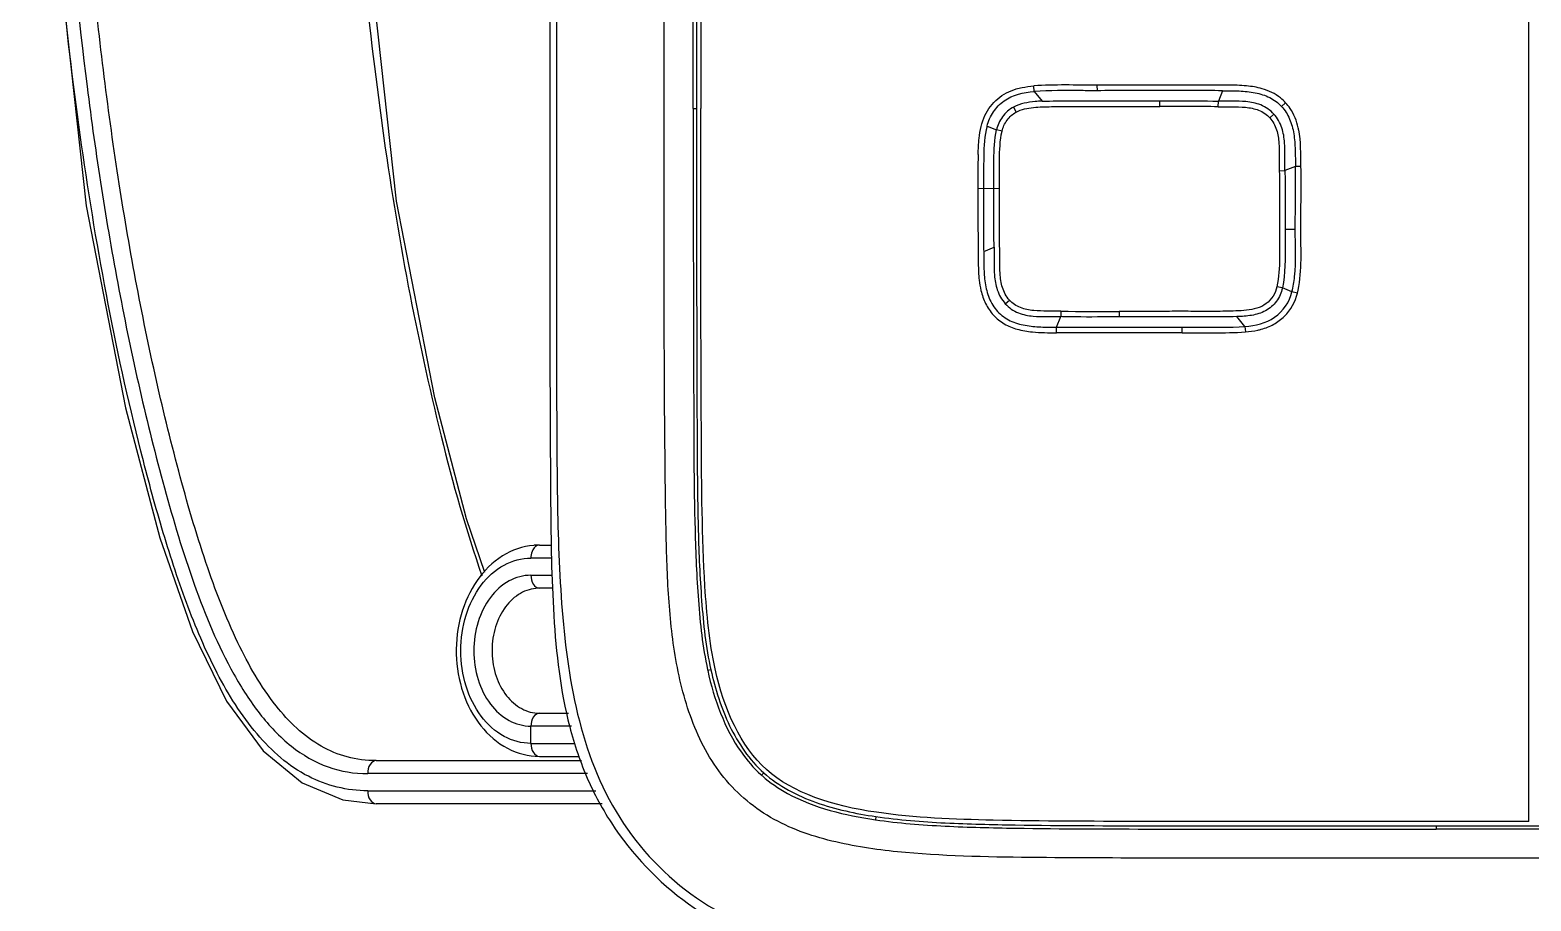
# Model space of a CAD drawing. Header units: millimetres. Extents: x 7426 to 8300, y 123 to 421.
# Drawn here: x 7946.02 to 7963.43, y 321.3 to 331.4 of the extents above; entities that cross this region are included whole.
import ezdxf

# ---------------------------------------------------------------- set-up
doc = ezdxf.new("R2010")
doc.units = ezdxf.units.MM
doc.layers.add('20_ALL_FEATURES', color=7, linetype='Continuous')

msp = doc.modelspace()

# ---------------------------------------------------------------- linework, layer by layer
at = {"layer": '20_ALL_FEATURES', "color": 7, "linetype": 'Continuous'}
for p, q in [((7963.407, 322.224), (7963.407, 358.437)), ((7953.712, 330.492), (7953.712, 350.168)), ((7953.749, 350.168), (7953.749, 330.492)), ((7953.799, 350.168), (7953.799, 330.492)), ((7957.668, 330.69), (7957.663, 330.755)), ((7958.396, 330.764), (7958.397, 330.699)), ((7957.668, 330.69), (7957.76, 330.577)), ((7959.125, 330.516), (7959.126, 330.581)), ((7959.804, 330.513), (7959.805, 330.577)), ((7959.853, 330.699), (7959.805, 330.577)), ((7960.538, 330.516), (7960.585, 330.559)), ((7953.712, 330.492), (7953.749, 330.492)), ((7957.429, 330.51), (7957.459, 330.451)), ((7960.448, 330.427), (7960.401, 330.385)), ((7957.121, 330.289), (7957.231, 330.244)), ((7957.295, 330.229), (7957.231, 330.244)), ((7960.512, 329.771), (7960.576, 329.773)), ((7960.699, 329.821), (7960.576, 329.773)), ((7960.763, 329.822), (7960.699, 329.821)), ((7957.265, 329.564), (7957.016, 329.563)), ((7960.579, 329.093), (7960.697, 329.093)), ((7957.082, 328.835), (7957.203, 328.883)), ((7957.333, 328.229), (7957.38, 328.271)), ((7960.548, 328.412), (7960.484, 328.426)), ((7960.659, 328.367), (7960.548, 328.412)), ((7960.722, 328.352), (7960.659, 328.367)), ((7957.977, 328.143), (7957.976, 328.079)), ((7958.655, 328.14), (7958.655, 328.075)), ((7957.927, 327.892), (7957.928, 327.957)), ((7957.928, 327.957), (7957.976, 328.079)), ((7959.385, 327.892), (7959.384, 327.957)), ((7960.113, 327.966), (7960.02, 328.079)), ((7960.113, 327.966), (7960.118, 327.902)), ((7951.927, 325.43), (7952.068, 325.43)), ((7952.071, 325.28), (7951.829, 325.28)), ((7951.829, 325.08), (7952.075, 325.08)), ((7952.08, 324.93), (7951.927, 324.93)), ((7953.879, 323.984), (7953.88, 323.975)), ((7953.879, 323.984), (7953.88, 323.975)), ((7953.917, 323.983), (7953.88, 323.975)), ((7951.927, 323.48), (7952.264, 323.48)), ((7951.829, 323.13), (7951.829, 323.33)), ((7952.298, 323.33), (7951.829, 323.33)), ((7951.829, 323.13), (7952.343, 323.13)), ((7950.033, 322.93), (7952.415, 322.93)), ((7951.927, 322.98), (7952.391, 322.98)), ((7952.487, 322.78), (7949.935, 322.78)), ((7954.53, 322.789), (7954.505, 322.761)), ((7949.935, 322.58), (7952.582, 322.58)), ((7952.654, 322.43), (7950.033, 322.43)), ((7955.831, 322.282), (7955.825, 322.245)), ((7963.407, 322.224), (7962.33, 322.224)), ((7962.33, 322.174), (7962.33, 322.136)), ((7962.33, 322.174), (8008.234, 322.174)), ((8008.234, 322.136), (7962.33, 322.136))]:
    msp.add_line(p, q, dxfattribs=at)
for points in [[(7946.017, 340.33), (7946.178, 333.839), (7946.67, 329.364), (7947.125, 327.023), (7947.522, 325.513), (7947.901, 324.426), (7948.297, 323.621), (7948.722, 323.045), (7949.173, 322.673), (7949.647, 322.476), (7950.033, 322.43)], [(7951.293, 325.113), (7951.083, 325.733), (7950.715, 327.137), (7950.27, 329.418), (7949.775, 333.928), (7949.619, 340.33)]]:
    msp.add_lwpolyline(points, dxfattribs=at)
for centre, radius, start, end in [((7959.86, 330.065), 0.895, 11.7077, 13.074), ((7969.004, 329.716), 11.989, 178.8381, 180.7285), ((7959.535, 328.64), 1.221, 346.3544, 347.9504), ((7960.091, 328.701), 0.797, 282.4563, 285.4024), ((7951.927, 324.726), 0.704, 90.003, 94.9007), ((7951.927, 324.513), 0.417, 90.0045, 95.6033), ((7955.439, 323.804), 1.401, 227.6838, 228.1669), ((7955.443, 323.811), 1.408, 228.2303, 228.7232)]:
    msp.add_arc(centre, radius, start, end, dxfattribs=at)
for points, knots in [([(7985.282, 321.799), (7983.233, 321.799), (7980.159, 321.799), (7976.06, 321.799), (7972.986, 321.799), (7969.913, 321.799), (7966.839, 321.799), (7964.277, 321.799), (7962.228, 321.799), (7960.691, 321.799), (7959.154, 321.799), (7957.618, 321.804), (7956.333, 321.826), (7955.319, 321.973), (7954.587, 322.229), (7953.995, 322.745), (7953.649, 323.443), (7953.478, 324.195), (7953.411, 324.961), (7953.393, 325.729), (7953.381, 326.754), (7953.372, 328.547), (7953.375, 331.108), (7953.374, 334.183), (7953.375, 337.256), (7953.374, 340.33), (7953.375, 343.404), (7953.374, 346.478), (7953.375, 349.551), (7953.372, 352.113), (7953.381, 353.907), (7953.393, 354.931), (7953.411, 355.699), (7953.478, 356.465), (7953.648, 357.216), (7953.994, 357.914), (7954.586, 358.433), (7955.322, 358.688), (7956.336, 358.834), (7957.619, 358.857), (7959.153, 358.861), (7960.691, 358.862), (7962.228, 358.862), (7964.277, 358.862), (7966.839, 358.862), (7969.913, 358.862), (7972.986, 358.862), (7976.06, 358.862), (7980.159, 358.862), (7983.233, 358.862), (7985.282, 358.862)], [0, 0, 0, 0, 0.062517, 0.093776, 0.125034, 0.156293, 0.187552, 0.21881, 0.23444, 0.250071, 0.265698, 0.281326, 0.296961, 0.304806, 0.312556, 0.320276, 0.32808, 0.335905, 0.343705, 0.351523, 0.359333, 0.374956, 0.406226, 0.437483, 0.468742, 0.5, 0.531259, 0.562517, 0.593774, 0.625025, 0.640673, 0.648483, 0.656295, 0.664089, 0.671906, 0.679693, 0.687443, 0.695242, 0.703089, 0.718652, 0.73431, 0.749928, 0.765561, 0.781189, 0.812448, 0.843707, 0.874966, 0.906224, 0.937483, 1, 1, 1, 1]), ([(7946.221, 340.33), (7946.211, 339.529), (7946.214, 337.927), (7946.277, 335.526), (7946.418, 333.131), (7946.618, 331.144), (7946.84, 329.567), (7947.042, 328.394), (7947.283, 327.235), (7947.567, 326.093), (7947.901, 324.979), (7948.267, 324.094), (7948.665, 323.47), (7949.025, 323.087), (7949.458, 322.832), (7949.78, 322.78), (7949.935, 322.78)], [0, 0, 0, 0, 0.128612, 0.257195, 0.385662, 0.513837, 0.57773, 0.641418, 0.704826, 0.767859, 0.830347, 0.891442, 0.92086, 0.94885, 0.975057, 1, 1, 1, 1]), ([(7950.033, 322.93), (7949.92, 322.93), (7949.697, 322.957), (7949.271, 323.136), (7948.809, 323.586), (7948.388, 324.332), (7948.033, 325.255), (7947.731, 326.3), (7947.363, 327.81), (7946.999, 329.804), (7946.699, 332.301), (7946.514, 334.908), (7946.427, 337.596), (7946.421, 339.413), (7946.433, 340.33)], [0, 0, 0, 0, 0.018361, 0.036006, 0.074082, 0.120241, 0.17447, 0.234297, 0.296744, 0.426814, 0.563209, 0.704991, 0.851051, 1, 1, 1, 1]), ([(7949.582, 340.33), (7949.565, 338.943), (7949.592, 336.22), (7949.79, 332.861), (7950.09, 330.284), (7950.386, 328.454), (7950.764, 326.72), (7951.074, 325.604), (7951.261, 325.074)], [0, 0, 0, 0, 0.269971, 0.52993, 0.654577, 0.774951, 0.89069, 1, 1, 1, 1]), ([(7952.049, 340.33), (7952.049, 339.461), (7952.049, 337.724), (7952.049, 335.118), (7952.05, 332.511), (7952.049, 330.339), (7952.049, 328.602), (7952.049, 327.299), (7952.056, 325.995), (7952.07, 324.694), (7952.179, 323.607), (7952.441, 322.776), (7952.846, 322.006), (7953.608, 321.201), (7954.412, 320.832), (7954.828, 320.712)], [0, 0, 0, 0, 0.125098, 0.250203, 0.375311, 0.500416, 0.562964, 0.62551, 0.688063, 0.750611, 0.813082, 0.844309, 0.875544, 0.937742, 1, 1, 1, 1]), ([(7952.124, 340.33), (7952.124, 339.465), (7952.124, 337.734), (7952.125, 335.138), (7952.125, 332.541), (7952.124, 330.378), (7952.125, 328.647), (7952.127, 327.349), (7952.129, 326.05), (7952.166, 324.753), (7952.319, 323.461), (7952.782, 322.226), (7953.703, 321.263), (7954.515, 320.917), (7954.933, 320.807)], [0, 0, 0, 0, 0.12509, 0.250181, 0.375271, 0.500361, 0.562907, 0.625448, 0.688004, 0.75055, 0.813063, 0.875379, 0.937632, 1, 1, 1, 1]), ([(7949.935, 322.58), (7949.699, 322.58), (7949.197, 322.705), (7948.604, 323.235), (7948.162, 323.95), (7947.818, 324.765), (7947.539, 325.629), (7947.217, 326.819), (7946.886, 328.338), (7946.586, 330.189), (7946.366, 332.061), (7946.214, 333.945), (7946.15, 335.206), (7946.126, 335.836)], [0, 0, 0, 0, 0.049041, 0.102384, 0.16083, 0.222378, 0.285434, 0.349263, 0.478044, 0.607815, 0.738211, 0.868996, 1, 1, 1, 1]), ([(7957.097, 330.412), (7957.132, 330.485), (7957.233, 330.619), (7957.382, 330.696), (7957.459, 330.719)], [0, 0, 0, 0, 0.500046, 1, 1, 1, 1]), ([(7958.397, 330.699), (7958.335, 330.699), (7958.092, 330.7), (7957.849, 330.703), (7957.668, 330.69)], [0, 0, 0, 0, 0.25249, 1, 1, 1, 1]), ([(7960.13, 330.755), (7960.058, 330.762), (7959.914, 330.763), (7959.697, 330.765), (7959.48, 330.765), (7959.191, 330.765), (7958.83, 330.765), (7958.541, 330.765), (7958.396, 330.764)], [0, 0, 0, 0, 0.124941, 0.249888, 0.374902, 0.499916, 0.749955, 1, 1, 1, 1]), ([(7960.585, 330.559), (7960.567, 330.58), (7960.489, 330.653), (7960.389, 330.7), (7960.312, 330.722)], [0, 0, 0, 0, 0.252349, 1, 1, 1, 1]), ([(7957.121, 330.289), (7957.136, 330.347), (7957.186, 330.458), (7957.356, 330.637), (7957.546, 330.683), (7957.668, 330.69)], [0, 0, 0, 0, 0.248711, 0.495232, 1, 1, 1, 1]), ([(7957.76, 330.577), (7957.733, 330.577), (7957.621, 330.571), (7957.505, 330.549), (7957.429, 330.51)], [0, 0, 0, 0, 0.238748, 1, 1, 1, 1]), ([(7957.76, 330.577), (7957.875, 330.581), (7958.103, 330.582), (7958.558, 330.58), (7958.899, 330.581), (7959.126, 330.581)], [0, 0, 0, 0, 0.251571, 0.501285, 1, 1, 1, 1]), ([(7959.853, 330.699), (7959.61, 330.701), (7959.125, 330.699), (7958.639, 330.701), (7958.397, 330.699)], [0, 0, 0, 0, 0.499917, 1, 1, 1, 1]), ([(7959.126, 330.581), (7959.182, 330.581), (7959.409, 330.581), (7959.635, 330.582), (7959.805, 330.577)], [0, 0, 0, 0, 0.249089, 1, 1, 1, 1]), ([(7960.448, 330.427), (7960.408, 330.474), (7960.303, 330.544), (7960.077, 330.587), (7959.912, 330.574), (7959.805, 330.577)], [0, 0, 0, 0, 0.273354, 0.530096, 1, 1, 1, 1]), ([(7959.853, 330.699), (7959.918, 330.699), (7960.044, 330.699), (7960.23, 330.682), (7960.402, 330.629), (7960.5, 330.559), (7960.538, 330.516)], [0, 0, 0, 0, 0.265451, 0.520375, 0.764192, 1, 1, 1, 1]), ([(7960.732, 330.268), (7960.713, 330.348), (7960.673, 330.453), (7960.604, 330.539), (7960.585, 330.559)], [0, 0, 0, 0, 0.747997, 1, 1, 1, 1]), ([(7953.712, 330.492), (7953.712, 329.949), (7953.712, 328.863), (7953.718, 327.234), (7953.718, 325.875), (7953.763, 324.791), (7953.82, 324.249), (7953.879, 323.984)], [0, 0, 0, 0, 0.250033, 0.500065, 0.750093, 0.875099, 1, 1, 1, 1]), ([(7953.749, 330.492), (7953.749, 329.948), (7953.75, 328.861), (7953.754, 327.501), (7953.757, 326.413), (7953.766, 325.598), (7953.801, 324.784), (7953.858, 324.246), (7953.917, 323.983)], [0, 0, 0, 0, 0.25, 0.5, 0.625, 0.75, 0.875, 1, 1, 1, 1]), ([(7953.966, 323.994), (7953.897, 324.307), (7953.816, 325.204), (7953.801, 327.377), (7953.799, 329.224), (7953.799, 330.492)], [0, 0, 0, 0, 0.149702, 0.41636, 1, 1, 1, 1]), ([(7957.429, 330.51), (7957.379, 330.482), (7957.291, 330.404), (7957.244, 330.298), (7957.231, 330.244)], [0, 0, 0, 0, 0.505368, 1, 1, 1, 1]), ([(7957.295, 330.229), (7957.305, 330.275), (7957.345, 330.363), (7957.418, 330.429), (7957.459, 330.451)], [0, 0, 0, 0, 0.500804, 1, 1, 1, 1]), ([(7957.459, 330.451), (7957.521, 330.483), (7957.66, 330.512), (7957.868, 330.514), (7958.078, 330.517), (7958.358, 330.515), (7958.707, 330.517), (7958.986, 330.516), (7959.125, 330.516)], [0, 0, 0, 0, 0.123776, 0.2487, 0.374088, 0.499483, 0.749862, 1, 1, 1, 1]), ([(7959.804, 330.513), (7959.856, 330.512), (7959.961, 330.514), (7960.119, 330.511), (7960.275, 330.483), (7960.367, 330.424), (7960.401, 330.385)], [0, 0, 0, 0, 0.25084, 0.501437, 0.751457, 1, 1, 1, 1]), ([(7960.401, 330.385), (7960.437, 330.346), (7960.489, 330.249), (7960.519, 330.037), (7960.509, 329.877), (7960.512, 329.771)], [0, 0, 0, 0, 0.248897, 0.498909, 1, 1, 1, 1]), ([(7960.576, 329.773), (7960.573, 329.88), (7960.586, 330.046), (7960.55, 330.273), (7960.49, 330.382), (7960.448, 330.427)], [0, 0, 0, 0, 0.472304, 0.728882, 1, 1, 1, 1]), ([(7960.538, 330.516), (7960.578, 330.474), (7960.64, 330.372), (7960.685, 330.198), (7960.698, 330.012), (7960.698, 329.885), (7960.699, 329.821)], [0, 0, 0, 0, 0.236253, 0.480249, 0.734815, 1, 1, 1, 1]), ([(7957.121, 330.289), (7957.089, 330.175), (7957.08, 329.929), (7957.081, 329.687), (7957.081, 329.563)], [0, 0, 0, 0, 0.489412, 1, 1, 1, 1]), ([(7957.2, 329.563), (7957.2, 329.675), (7957.199, 329.902), (7957.205, 330.131), (7957.231, 330.244)], [0, 0, 0, 0, 0.490642, 1, 1, 1, 1]), ([(7957.265, 329.564), (7957.265, 329.675), (7957.264, 329.896), (7957.27, 330.121), (7957.295, 330.229)], [0, 0, 0, 0, 0.500472, 1, 1, 1, 1]), ([(7960.512, 329.771), (7960.515, 329.659), (7960.517, 329.435), (7960.511, 329.098), (7960.52, 328.762), (7960.507, 328.536), (7960.484, 328.426)], [0, 0, 0, 0, 0.249597, 0.499209, 0.749779, 1, 1, 1, 1]), ([(7960.576, 329.773), (7960.578, 329.716), (7960.583, 329.489), (7960.579, 329.262), (7960.579, 329.093)], [0, 0, 0, 0, 0.251419, 1, 1, 1, 1]), ([(7960.729, 328.385), (7960.754, 328.502), (7960.767, 328.682), (7960.763, 328.92), (7960.761, 329.16), (7960.765, 329.461), (7960.765, 329.701), (7960.763, 329.822)], [0, 0, 0, 0, 0.248735, 0.373294, 0.49791, 0.748965, 1, 1, 1, 1]), ([(7957.016, 329.563), (7957.016, 329.419), (7957.015, 329.201), (7957.017, 328.912), (7957.017, 328.767), (7957.019, 328.695)], [0, 0, 0, 0, 0.500007, 0.750014, 1, 1, 1, 1]), ([(7957.081, 329.563), (7957.082, 329.381), (7957.081, 329.138), (7957.081, 328.896), (7957.082, 328.835)], [0, 0, 0, 0, 0.75103, 1, 1, 1, 1]), ([(7957.203, 328.883), (7957.199, 328.997), (7957.2, 329.224), (7957.2, 329.45), (7957.2, 329.563)], [0, 0, 0, 0, 0.501988, 1, 1, 1, 1]), ([(7957.38, 328.271), (7957.343, 328.312), (7957.29, 328.414), (7957.268, 328.58), (7957.268, 328.719), (7957.269, 328.83), (7957.266, 328.94), (7957.264, 329.076), (7957.266, 329.293), (7957.266, 329.455), (7957.265, 329.564)], [0, 0, 0, 0, 0.12594, 0.252532, 0.379348, 0.442814, 0.505656, 0.629246, 0.752832, 1, 1, 1, 1]), ([(7960.579, 329.093), (7960.579, 329.037), (7960.582, 328.811), (7960.582, 328.581), (7960.548, 328.412)], [0, 0, 0, 0, 0.244294, 1, 1, 1, 1]), ([(7960.659, 328.367), (7960.673, 328.425), (7960.712, 328.665), (7960.696, 328.909), (7960.697, 329.093)], [0, 0, 0, 0, 0.243345, 1, 1, 1, 1]), ([(7957.082, 328.835), (7957.083, 328.774), (7957.082, 328.653), (7957.094, 328.47), (7957.137, 328.291), (7957.234, 328.132), (7957.385, 328.022), (7957.563, 327.973), (7957.745, 327.957), (7957.867, 327.957), (7957.928, 327.957)], [0, 0, 0, 0, 0.125126, 0.250247, 0.375232, 0.500127, 0.624926, 0.749789, 0.874888, 1, 1, 1, 1]), ([(7957.203, 328.883), (7957.207, 328.775), (7957.194, 328.609), (7957.231, 328.383), (7957.291, 328.274), (7957.333, 328.229)], [0, 0, 0, 0, 0.472662, 0.729153, 1, 1, 1, 1]), ([(7957.05, 328.383), (7957.063, 328.331), (7957.098, 328.228), (7957.189, 328.092), (7957.317, 327.989), (7957.418, 327.948), (7957.469, 327.934)], [0, 0, 0, 0, 0.250443, 0.500471, 0.750301, 1, 1, 1, 1]), ([(7957.977, 328.143), (7957.925, 328.145), (7957.82, 328.143), (7957.662, 328.146), (7957.506, 328.173), (7957.414, 328.232), (7957.38, 328.271)], [0, 0, 0, 0, 0.250844, 0.501444, 0.751469, 1, 1, 1, 1]), ([(7960.484, 328.426), (7960.469, 328.35), (7960.374, 328.2), (7960.17, 328.152), (7960.009, 328.144), (7959.845, 328.14), (7959.639, 328.14), (7959.393, 328.141), (7959.065, 328.14), (7958.819, 328.14), (7958.655, 328.14)], [0, 0, 0, 0, 0.119347, 0.242862, 0.305628, 0.368843, 0.495253, 0.621674, 0.747827, 1, 1, 1, 1]), ([(7960.548, 328.412), (7960.536, 328.357), (7960.489, 328.25), (7960.357, 328.135), (7960.19, 328.088), (7960.077, 328.081), (7960.02, 328.079)], [0, 0, 0, 0, 0.249822, 0.499324, 0.749358, 1, 1, 1, 1]), ([(7960.113, 327.966), (7960.233, 327.973), (7960.481, 328.031), (7960.631, 328.251), (7960.659, 328.367)], [0, 0, 0, 0, 0.502083, 1, 1, 1, 1]), ([(7960.302, 327.932), (7960.352, 327.946), (7960.45, 327.984), (7960.617, 328.109), (7960.698, 328.252), (7960.722, 328.352)], [0, 0, 0, 0, 0.251315, 0.502382, 1, 1, 1, 1]), ([(7957.333, 328.229), (7957.373, 328.182), (7957.478, 328.112), (7957.704, 328.07), (7957.869, 328.082), (7957.976, 328.079)], [0, 0, 0, 0, 0.273445, 0.530154, 1, 1, 1, 1]), ([(7957.928, 327.957), (7958.171, 327.956), (7958.656, 327.957), (7959.142, 327.956), (7959.384, 327.957)], [0, 0, 0, 0, 0.499929, 1, 1, 1, 1]), ([(7958.655, 328.075), (7958.486, 328.076), (7958.259, 328.073), (7958.032, 328.077), (7957.976, 328.079)], [0, 0, 0, 0, 0.749056, 1, 1, 1, 1]), ([(7960.02, 328.079), (7959.906, 328.075), (7959.678, 328.075), (7959.223, 328.076), (7958.882, 328.075), (7958.655, 328.075)], [0, 0, 0, 0, 0.251568, 0.501284, 1, 1, 1, 1]), ([(7959.384, 327.957), (7959.446, 327.957), (7959.689, 327.956), (7959.932, 327.953), (7960.113, 327.966)], [0, 0, 0, 0, 0.252493, 1, 1, 1, 1]), ([(7959.385, 327.892), (7959.142, 327.891), (7958.656, 327.892), (7958.17, 327.89), (7957.927, 327.892)], [0, 0, 0, 0, 0.500007, 1, 1, 1, 1]), ([(7951.862, 325.427), (7951.734, 325.417), (7951.474, 325.324), (7951.178, 325.025), (7950.995, 324.621), (7950.941, 324.166), (7951.018, 323.715), (7951.221, 323.325), (7951.535, 323.05), (7951.8, 322.98), (7951.927, 322.98)], [0, 0, 0, 0, 0.114015, 0.235241, 0.365709, 0.502163, 0.638007, 0.766978, 0.886674, 1, 1, 1, 1]), ([(7951.927, 325.43), (7951.918, 325.43), (7951.879, 325.422), (7951.853, 325.384), (7951.842, 325.355)], [0, 0, 0, 0, 0.219204, 1, 1, 1, 1]), ([(7951.829, 323.13), (7951.722, 323.13), (7951.494, 323.193), (7951.226, 323.442), (7951.054, 323.796), (7950.994, 324.205), (7951.054, 324.614), (7951.226, 324.968), (7951.494, 325.217), (7951.722, 325.28), (7951.829, 325.28)], [0, 0, 0, 0, 0.10877, 0.22766, 0.359589, 0.5, 0.640411, 0.77234, 0.89123, 1, 1, 1, 1]), ([(7951.829, 325.08), (7951.742, 325.08), (7951.556, 325.029), (7951.339, 324.826), (7951.198, 324.538), (7951.15, 324.205), (7951.198, 323.872), (7951.338, 323.584), (7951.556, 323.382), (7951.742, 323.33), (7951.829, 323.33)], [0, 0, 0, 0, 0.108764, 0.227647, 0.359569, 0.499985, 0.640401, 0.772333, 0.891231, 1, 1, 1, 1]), ([(7951.829, 325.08), (7951.829, 325.044), (7951.84, 324.978), (7951.9, 324.93), (7951.927, 324.93)], [0, 0, 0, 0, 0.572645, 1, 1, 1, 1]), ([(7951.886, 324.928), (7951.815, 324.921), (7951.668, 324.866), (7951.501, 324.69), (7951.396, 324.45), (7951.365, 324.179), (7951.411, 323.911), (7951.529, 323.681), (7951.707, 323.521), (7951.856, 323.48), (7951.927, 323.48)], [0, 0, 0, 0, 0.109583, 0.230075, 0.363025, 0.503384, 0.642904, 0.773678, 0.891692, 1, 1, 1, 1]), ([(7953.88, 323.975), (7953.955, 323.641), (7954.112, 323.195), (7954.412, 322.846), (7954.496, 322.769)], [0, 0, 0, 0, 0.749305, 1, 1, 1, 1]), ([(7951.927, 323.48), (7951.9, 323.48), (7951.84, 323.433), (7951.829, 323.367), (7951.829, 323.33)], [0, 0, 0, 0, 0.427355, 1, 1, 1, 1]), ([(7951.829, 323.13), (7951.829, 323.094), (7951.84, 323.028), (7951.9, 322.98), (7951.927, 322.98)], [0, 0, 0, 0, 0.572645, 1, 1, 1, 1]), ([(7950.033, 322.93), (7950.006, 322.93), (7949.947, 322.883), (7949.935, 322.817), (7949.935, 322.78)], [0, 0, 0, 0, 0.427378, 1, 1, 1, 1]), ([(7954.514, 322.753), (7954.603, 322.675), (7954.999, 322.408), (7955.474, 322.296), (7955.825, 322.245)], [0, 0, 0, 0, 0.250398, 1, 1, 1, 1]), ([(7949.935, 322.58), (7949.935, 322.544), (7949.947, 322.478), (7950.006, 322.43), (7950.033, 322.43)], [0, 0, 0, 0, 0.572373, 1, 1, 1, 1]), ([(7955.825, 322.245), (7956.093, 322.205), (7956.635, 322.164), (7957.72, 322.139), (7959.076, 322.137), (7960.703, 322.136), (7961.788, 322.137), (7962.33, 322.136)], [0, 0, 0, 0, 0.124953, 0.24996, 0.499972, 0.749986, 1, 1, 1, 1]), ([(7955.831, 322.282), (7956.098, 322.242), (7956.636, 322.201), (7957.72, 322.177), (7959.076, 322.174), (7960.703, 322.173), (7961.788, 322.174), (7962.33, 322.174)], [0, 0, 0, 0, 0.125, 0.25, 0.5, 0.75, 1, 1, 1, 1]), ([(7962.33, 322.224), (7961.186, 322.224), (7959.473, 322.223), (7957.306, 322.229), (7956.285, 322.266), (7955.838, 322.331)], [0, 0, 0, 0, 0.52777, 0.790075, 1, 1, 1, 1])]:
    msp.add_open_spline(points, degree=3, knots=knots, dxfattribs=at)
for points in [[(7957.459, 330.719), (7957.482, 330.725), (7957.504, 330.731), (7957.527, 330.735)], [(7957.527, 330.735), (7957.572, 330.744), (7957.618, 330.75), (7957.663, 330.755)], [(7958.396, 330.764), (7958.152, 330.763), (7957.907, 330.772), (7957.663, 330.755)], [(7960.312, 330.722), (7960.253, 330.739), (7960.192, 330.749), (7960.13, 330.755)], [(7957.028, 330.147), (7957.038, 330.238), (7957.058, 330.33), (7957.097, 330.412)], [(7959.804, 330.513), (7959.578, 330.518), (7959.352, 330.515), (7959.125, 330.516)], [(7960.763, 329.822), (7960.76, 329.964), (7960.765, 330.108), (7960.737, 330.247)], [(7957.018, 329.959), (7957.019, 330.022), (7957.022, 330.085), (7957.028, 330.147)], [(7960.697, 329.093), (7960.698, 329.336), (7960.701, 329.578), (7960.699, 329.821)], [(7957.019, 328.695), (7957.02, 328.631), (7957.022, 328.566), (7957.03, 328.502)], [(7957.03, 328.502), (7957.034, 328.462), (7957.041, 328.422), (7957.05, 328.383)], [(7957.977, 328.143), (7958.203, 328.138), (7958.429, 328.141), (7958.655, 328.14)], [(7957.469, 327.934), (7957.528, 327.917), (7957.588, 327.908), (7957.649, 327.902)], [(7960.118, 327.902), (7960.166, 327.905), (7960.215, 327.911), (7960.263, 327.922)], [(7957.649, 327.902), (7957.741, 327.892), (7957.835, 327.892), (7957.927, 327.892)], [(7959.385, 327.892), (7959.629, 327.893), (7959.874, 327.885), (7960.118, 327.902)], [(7951.842, 325.355), (7951.833, 325.331), (7951.829, 325.306), (7951.829, 325.28)], [(7953.917, 323.983), (7953.967, 323.76), (7954.105, 323.321), (7954.362, 322.939), (7954.53, 322.789)], [(7954.563, 322.826), (7954.261, 323.096), (7954.069, 323.527), (7953.966, 323.994)], [(7954.53, 322.789), (7954.704, 322.633), (7955.129, 322.415), (7955.596, 322.316), (7955.831, 322.282)], [(7955.838, 322.331), (7955.325, 322.405), (7954.866, 322.555), (7954.563, 322.826)]]:
    msp.add_open_spline(points, degree=3, dxfattribs=at)

doc.saveas('drawing.dxf')
